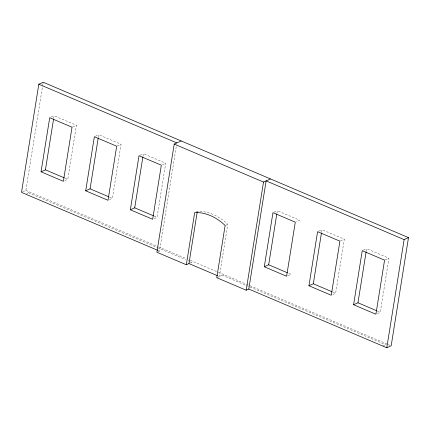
<?xml version="1.0" encoding="UTF-8"?>
<svg xmlns="http://www.w3.org/2000/svg" width="430" height="430" viewBox="0 0 430 430"><rect width="100%" height="100%" fill="white"/><g stroke="black" fill="none" stroke-linecap="round" stroke-linejoin="round"><path stroke-width="0.32" stroke-dasharray="2.15 1.61" d="M22.596 191.882L25.875 190.409L42.672 85.543M42.78 84.887L43.204 82.248M53.669 118.4L54.094 115.761L76.416 125.259L67.752 179.337L64.468 180.81M98.319 137.39L98.739 134.751L121.061 144.249L112.402 198.327L109.118 199.805M142.964 156.38L143.389 153.741L165.711 163.239L157.047 217.322L153.763 218.795M157.939 251.776L159.503 251.072L176.3 146.205M196.263 211.834L197.316 211.361A49.004 38.189 65.8 0 1 227.755 224.309L219.391 276.528L218.177 276.012M276.909 213.355L277.329 210.716L299.651 220.214L296.372 221.686M321.554 232.345L321.979 229.706L344.301 239.204L335.637 293.281L332.352 294.754M366.204 251.335L366.623 248.696L388.946 258.193L380.287 312.277L377.002 313.75M50.81 117.234L54.094 115.761M72.584 126.974L76.416 125.259M95.455 136.224L98.739 134.751M117.234 145.969L121.061 144.249M26.735 193.57L29.939 192.135M140.105 155.214L143.389 153.741M162.427 164.712L165.711 163.239M225.132 225.487L227.755 224.309M274.044 212.189L277.329 210.716M190.119 263.052L193.306 261.623M318.694 231.179L321.979 229.706M216.763 277.705L223.745 274.571M340.469 240.918L344.301 239.204M287.708 275.764L290.992 274.292L287.976 273.007M363.339 250.169L366.623 248.696M385.119 259.913L388.946 258.193M382.738 346.026L386.64 344.279M64.736 178.058L67.752 179.337M109.387 197.048L112.402 198.327M154.031 216.037L157.047 217.322M332.621 292.002L335.637 293.281M377.271 310.992L380.287 312.277M25.875 190.409L158.132 246.664M158.751 246.927L186.518 258.736M190.221 260.311L217.661 271.986M218.268 272.244L245.96 284.02M246.578 284.284L387.118 344.065M388.274 344.554L390.015 345.295M28.498 192.78L156.73 247.325M157.348 247.583L185.706 259.645M188.168 260.698L191.871 262.268M222.31 275.216L249.438 286.756M250.05 287.02L385.678 344.709M158.267 250.545L159.503 251.072"/><path stroke-width="0.64" d="M181.202 140.949L174.22 144.077L156.896 252.243L186.324 264.756L194.688 212.538A49.004 38.189 65.8 0 1 225.132 225.487L216.763 277.705L246.191 290.223L248.798 289.051L386.796 347.752L391.176 345.79L408.5 237.629L43.204 82.248L38.824 84.21L21.5 192.371L157.649 250.287M41.054 171.806L49.713 117.723L72.036 127.221L63.377 181.304L41.054 171.806L45.429 169.845L64.134 177.8M45.429 169.845L53.562 119.062M85.699 190.796L94.364 136.719L116.686 146.211L108.021 200.294L85.699 190.796L90.08 188.834L108.779 196.79M90.08 188.834L98.212 138.051M130.349 209.786L139.008 155.708L161.331 165.201L152.672 219.284L130.349 209.786L134.724 207.824L153.429 215.779M134.724 207.824L142.857 157.041M186.324 264.756L188.953 263.579L197.209 212.022M246.191 290.223L263.515 182.062L270.497 178.928M248.798 289.051L266.122 180.89L404.125 239.591L408.5 237.629M264.289 266.761L272.953 212.678L295.276 222.176L286.611 276.259L264.289 266.761L268.669 264.799L287.369 272.754M268.669 264.799L276.802 214.011M308.939 285.751L317.598 231.673L339.92 241.165L331.261 295.249L308.939 285.751L313.314 283.789L332.019 291.744M313.314 283.789L321.446 233.006M353.584 304.741L362.248 250.663L384.57 260.155L375.906 314.239L353.584 304.741L357.964 302.779L376.664 310.734M357.964 302.779L366.097 251.996M386.796 347.752L404.125 239.591M38.824 84.21L176.827 142.91M174.22 144.077L263.515 182.062M188.953 263.579L217.564 275.748"/></g></svg>
